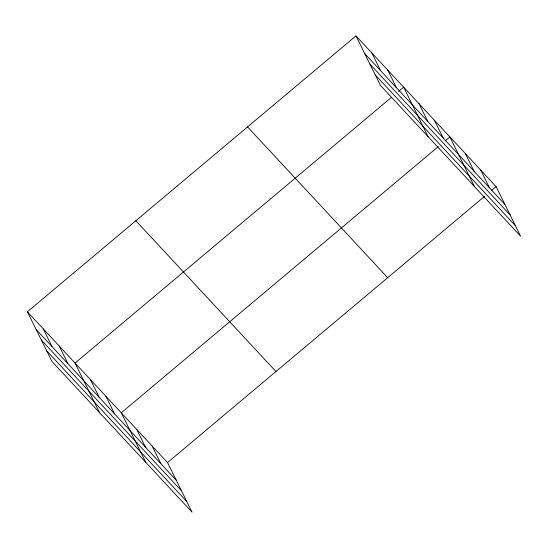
<?xml version="1.0" encoding="UTF-8"?>
<svg xmlns="http://www.w3.org/2000/svg" width="548" height="548" viewBox="0 0 548 548"><rect width="100%" height="100%" fill="white"/><g stroke="black" fill="none" stroke-linecap="round" stroke-linejoin="round"><path stroke-width="0.82" d="M27.4 311.791L167.53 462.567L192.019 512.113L51.889 361.344L27.4 311.791L355.981 35.887L496.111 186.656L520.6 236.209L380.47 85.433L355.981 35.887M391.505 97.325L75.042 363.057L99.531 412.603M398.526 91.434L403.629 87.146L428.111 136.699M438.386 146.542L121.286 412.808L145.775 462.361M445.408 140.651L449.867 136.904L474.356 186.45M167.53 462.567L484.631 196.3M491.645 190.409L496.111 186.656M364.742 53.615L504.872 204.39M369.934 64.116L510.065 214.891M375.284 74.932L515.408 225.708M247.552 126.937L387.683 277.706M135.836 220.741L275.959 371.517M36.161 329.526L176.292 480.295M41.353 340.02L181.484 490.796M46.696 350.843L186.827 501.612M480.699 170.072L489.46 187.806M465.286 153.488L474.047 171.216M434.454 120.32L443.216 138.048M419.042 103.736L427.803 121.464M387.744 70.062L396.505 87.79M371.866 52.971L380.627 70.706M152.118 445.983L160.879 463.711M136.699 429.399L145.467 447.127M105.874 396.225L114.635 413.959M90.461 379.641L99.222 397.369M59.163 345.966L67.925 363.701M43.278 328.882L52.046 346.61"/></g></svg>
